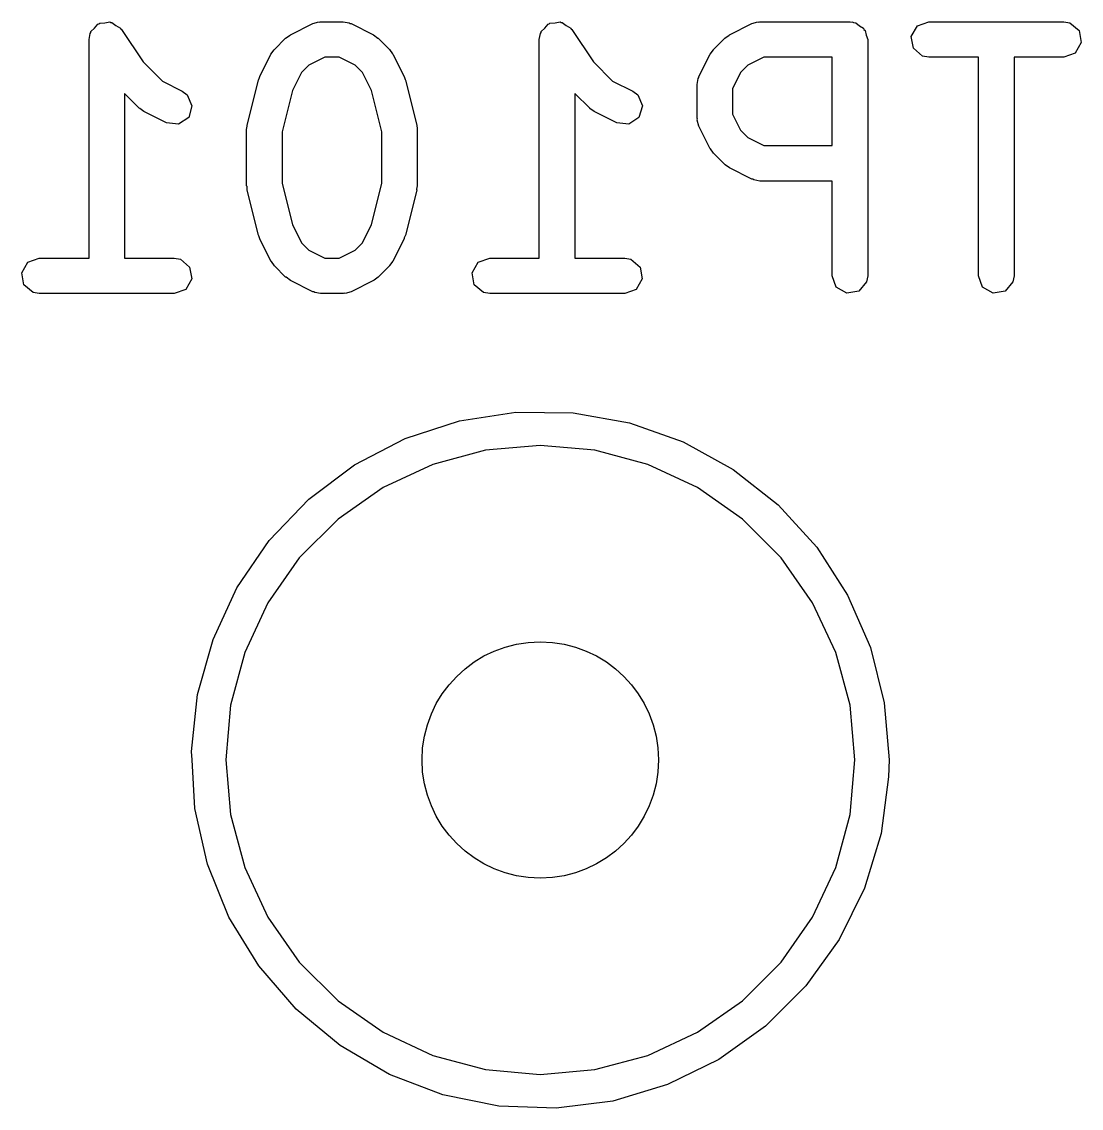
# Model space of a CAD drawing. Extents: x 88 to 206, y -135 to -60.
# Drawn here: x 139.158 to 143.639, y -78.161 to -73.565 of the extents above; entities that cross this region are included whole.
import ezdxf

# ---------------------------------------------------------------- set-up
doc = ezdxf.new("R2010")
doc.units = 0
doc.layers.add('BLACK', color=7, linetype='CONTINUOUS')

msp = doc.modelspace()

# ---------------------------------------------------------------- linework, layer by layer
at = {"layer": 'BLACK', "linetype": 'CONTINUOUS'}
for p, q in [((139.466, -73.5919), (139.48, -73.5752)), ((139.48, -73.5752), (139.484, -73.5745)), ((139.484, -73.5745), (139.488, -73.5715)), ((139.488, -73.5715), (139.509, -73.5701)), ((139.509, -73.5701), (139.531, -73.5663)), ((139.531, -73.5663), (139.534, -73.5685)), ((139.534, -73.5685), (139.539, -73.5682)), ((139.539, -73.5682), (139.556, -73.5811)), ((139.556, -73.5811), (139.575, -73.592)), ((140.294, -73.6207), (140.389, -73.5731)), ((140.389, -73.5731), (140.414, -73.5657)), ((140.414, -73.5657), (140.418, -73.5667)), ((140.418, -73.5667), (140.422, -73.5652)), ((140.422, -73.5652), (140.518, -73.5652)), ((140.518, -73.5652), (140.543, -73.5697)), ((140.543, -73.5697), (140.547, -73.5726)), ((140.547, -73.5726), (140.551, -73.5731)), ((140.551, -73.5731), (140.646, -73.6207)), ((141.371, -73.5919), (141.385, -73.5752)), ((141.385, -73.5752), (141.389, -73.5745)), ((141.389, -73.5745), (141.392, -73.5715)), ((141.392, -73.5715), (141.414, -73.5701)), ((141.414, -73.5701), (141.435, -73.5663)), ((141.435, -73.5663), (141.439, -73.5685)), ((141.439, -73.5685), (141.443, -73.5682)), ((141.443, -73.5682), (141.461, -73.5811)), ((141.461, -73.5811), (141.48, -73.592)), ((142.151, -73.6207), (142.246, -73.5731)), ((142.246, -73.5731), (142.271, -73.5657)), ((142.271, -73.5657), (142.275, -73.5667)), ((142.275, -73.5667), (142.28, -73.5652)), ((142.28, -73.5652), (142.661, -73.5652)), ((142.661, -73.5652), (142.67, -73.5669)), ((142.67, -73.5669), (142.674, -73.5663)), ((142.674, -73.5663), (142.676, -73.568)), ((142.676, -73.568), (142.686, -73.5697)), ((142.686, -73.5697), (142.701, -73.5822)), ((142.701, -73.5822), (142.718, -73.592)), ((142.92, -73.6272), (142.946, -73.5827)), ((142.946, -73.5827), (142.994, -73.5652)), ((142.994, -73.5652), (143.565, -73.5652)), ((143.565, -73.5652), (143.591, -73.5697)), ((143.591, -73.5697), (143.63, -73.6027)), ((139.443, -73.6402), (139.447, -73.6145)), ((139.447, -73.6145), (139.45, -73.6112)), ((139.45, -73.6069), (139.466, -73.5919)), ((139.45, -73.6112), (139.45, -73.6069)), ((139.575, -73.592), (139.577, -73.596)), ((139.577, -73.596), (139.58, -73.5986)), ((139.58, -73.5986), (139.671, -73.7353)), ((140.274, -73.6348), (140.293, -73.6219)), ((140.293, -73.6219), (140.294, -73.6207)), ((140.646, -73.6207), (140.664, -73.6341)), ((141.347, -73.6402), (141.352, -73.6145)), ((141.352, -73.6145), (141.355, -73.6112)), ((141.355, -73.6069), (141.371, -73.5919)), ((141.355, -73.6112), (141.355, -73.6069)), ((141.48, -73.592), (141.481, -73.596)), ((141.481, -73.596), (141.485, -73.5986)), ((141.485, -73.5986), (141.576, -73.7353)), ((142.131, -73.6348), (142.15, -73.6219)), ((142.15, -73.6219), (142.151, -73.6207)), ((142.718, -73.592), (142.72, -73.5983)), ((142.72, -73.5983), (142.725, -73.6027)), ((142.725, -73.6027), (142.729, -73.6219)), ((142.729, -73.6219), (142.736, -73.6402)), ((142.929, -73.6777), (142.92, -73.6272)), ((143.63, -73.6027), (143.639, -73.6532)), ((139.443, -74.5652), (139.443, -73.6402)), ((140.227, -73.6824), (140.274, -73.6348)), ((140.664, -73.6341), (140.666, -73.6348)), ((140.666, -73.6348), (140.714, -73.6824)), ((141.347, -74.5652), (141.347, -73.6402)), ((142.084, -73.6824), (142.131, -73.6348)), ((142.736, -73.6402), (142.736, -74.6402)), ((143.639, -73.6532), (143.613, -73.6976)), ((140.165, -73.7971), (140.212, -73.7019)), ((140.212, -73.7019), (140.226, -73.6839)), ((140.226, -73.6839), (140.227, -73.6824)), ((140.44, -73.7152), (140.372, -73.7494)), ((140.5, -73.7152), (140.44, -73.7152)), ((140.568, -73.7494), (140.5, -73.7152)), ((140.714, -73.6824), (140.726, -73.7008)), ((140.726, -73.7008), (140.728, -73.7019)), ((140.728, -73.7019), (140.775, -73.7971)), ((142.022, -73.7971), (142.07, -73.7019)), ((142.07, -73.7019), (142.083, -73.6839)), ((142.083, -73.6839), (142.084, -73.6824)), ((142.297, -73.7152), (142.229, -73.7494)), ((142.586, -73.7152), (142.297, -73.7152)), ((142.586, -74.089), (142.586, -73.7152)), ((142.968, -73.7107), (142.929, -73.6777)), ((142.994, -73.7152), (142.968, -73.7107)), ((143.205, -73.7152), (142.994, -73.7152)), ((143.205, -74.6402), (143.205, -73.7152)), ((143.565, -73.7152), (143.355, -73.7152)), ((143.355, -73.7152), (143.355, -74.6402)), ((143.613, -73.6976), (143.565, -73.7152)), ((139.671, -73.7353), (139.753, -73.8166)), ((140.372, -73.7494), (140.341, -73.7798)), ((140.599, -73.7798), (140.568, -73.7494)), ((141.576, -73.7353), (141.657, -73.8166)), ((142.229, -73.7494), (142.198, -73.7798)), ((140.112, -74.0029), (140.159, -73.8125)), ((140.159, -73.8125), (140.164, -73.8006)), ((140.164, -73.8006), (140.165, -73.7971)), ((140.341, -73.7798), (140.303, -73.8568)), ((140.637, -73.8568), (140.599, -73.7798)), ((140.775, -73.7971), (140.779, -73.8095)), ((140.779, -73.8095), (140.781, -73.8125)), ((140.781, -73.8125), (140.829, -74.0029)), ((142.014, -73.8307), (142.019, -73.805)), ((142.019, -73.805), (142.022, -73.8016)), ((142.022, -73.8016), (142.022, -73.7971)), ((142.198, -73.7798), (142.164, -73.8484)), ((139.753, -73.8166), (139.837, -73.8588)), ((139.837, -73.8588), (139.858, -73.8743)), ((140.303, -73.8568), (140.259, -74.0304)), ((140.681, -74.0304), (140.637, -73.8568)), ((141.657, -73.8166), (141.742, -73.8588)), ((141.742, -73.8588), (141.763, -73.8743)), ((142.014, -73.9735), (142.014, -73.8307)), ((142.164, -73.8484), (142.164, -73.9558)), ((139.655, -73.9313), (139.593, -73.8689)), ((139.593, -73.8689), (139.593, -74.5652)), ((139.858, -73.8743), (139.878, -73.9214)), ((141.56, -73.9313), (141.497, -73.8689)), ((141.497, -73.8689), (141.497, -74.5652)), ((141.763, -73.8743), (141.783, -73.9214)), ((139.657, -73.932), (139.655, -73.9313)), ((139.675, -73.9454), (139.657, -73.932)), ((139.77, -73.993), (139.675, -73.9454)), ((139.878, -73.9214), (139.864, -73.9706)), ((141.561, -73.932), (141.56, -73.9313)), ((141.579, -73.9454), (141.561, -73.932)), ((141.675, -73.993), (141.579, -73.9454)), ((141.783, -73.9214), (141.768, -73.9706)), ((139.821, -73.9988), (139.77, -73.993)), ((139.864, -73.9706), (139.821, -73.9988)), ((141.726, -73.9988), (141.675, -73.993)), ((141.768, -73.9706), (141.726, -73.9988)), ((142.016, -73.9777), (142.014, -73.9735)), ((142.015, -73.9821), (142.016, -73.9777)), ((142.022, -74.0071), (142.015, -73.9821)), ((142.164, -73.9558), (142.198, -74.0243)), ((140.109, -74.0211), (140.112, -74.0064)), ((140.109, -74.2592), (140.109, -74.0211)), ((140.112, -74.0064), (140.112, -74.0029)), ((140.259, -74.0304), (140.259, -74.25)), ((140.681, -74.25), (140.681, -74.0304)), ((140.829, -74.0029), (140.83, -74.0179)), ((140.83, -74.0179), (140.831, -74.0211)), ((140.831, -74.0211), (140.831, -74.2592)), ((142.07, -74.1023), (142.022, -74.0071)), ((142.198, -74.0243), (142.229, -74.0547)), ((142.229, -74.0547), (142.297, -74.089)), ((142.297, -74.089), (142.586, -74.089)), ((142.071, -74.1034), (142.07, -74.1023)), ((142.084, -74.1218), (142.071, -74.1034)), ((142.131, -74.1694), (142.084, -74.1218)), ((142.133, -74.1701), (142.131, -74.1694)), ((142.151, -74.1835), (142.133, -74.1701)), ((142.246, -74.2311), (142.151, -74.1835)), ((140.111, -74.2625), (140.109, -74.2592)), ((140.112, -74.2774), (140.111, -74.2625)), ((140.259, -74.25), (140.303, -74.4235)), ((140.637, -74.4235), (140.681, -74.25)), ((140.831, -74.2592), (140.828, -74.274)), ((142.25, -74.2316), (142.246, -74.2311)), ((142.254, -74.2345), (142.25, -74.2316)), ((142.28, -74.239), (142.254, -74.2345)), ((142.586, -74.239), (142.28, -74.239)), ((142.586, -74.6402), (142.586, -74.239)), ((140.159, -74.4679), (140.112, -74.2774)), ((140.829, -74.2774), (140.781, -74.4679)), ((140.828, -74.274), (140.829, -74.2774)), ((140.303, -74.4235), (140.341, -74.5005)), ((140.599, -74.5005), (140.637, -74.4235)), ((140.161, -74.4708), (140.159, -74.4679)), ((140.165, -74.4832), (140.161, -74.4708)), ((140.212, -74.5785), (140.165, -74.4832)), ((140.341, -74.5005), (140.372, -74.5309)), ((140.568, -74.5309), (140.599, -74.5005)), ((140.775, -74.4832), (140.728, -74.5785)), ((140.776, -74.4797), (140.775, -74.4832)), ((140.781, -74.4679), (140.776, -74.4797)), ((140.372, -74.5309), (140.44, -74.5652)), ((140.5, -74.5652), (140.568, -74.5309)), ((139.158, -74.6272), (139.184, -74.5827)), ((139.184, -74.5827), (139.232, -74.5652)), ((139.232, -74.5652), (139.443, -74.5652)), ((139.593, -74.5652), (139.803, -74.5652)), ((139.803, -74.5652), (139.829, -74.5697)), ((139.829, -74.5697), (139.868, -74.6027)), ((140.214, -74.5796), (140.212, -74.5785)), ((140.227, -74.598), (140.214, -74.5796)), ((140.44, -74.5652), (140.5, -74.5652)), ((140.728, -74.5785), (140.714, -74.5965)), ((141.063, -74.6272), (141.089, -74.5827)), ((141.089, -74.5827), (141.137, -74.5652)), ((141.137, -74.5652), (141.347, -74.5652)), ((141.497, -74.5652), (141.708, -74.5652)), ((141.708, -74.5652), (141.734, -74.5697)), ((141.734, -74.5697), (141.773, -74.6027)), ((139.167, -74.6777), (139.158, -74.6272)), ((139.868, -74.6027), (139.877, -74.6532)), ((140.274, -74.6456), (140.227, -74.598)), ((140.714, -74.598), (140.666, -74.6456)), ((140.714, -74.5965), (140.714, -74.598)), ((141.072, -74.6777), (141.063, -74.6272)), ((141.773, -74.6027), (141.782, -74.6532)), ((142.603, -74.6884), (142.586, -74.6402)), ((142.736, -74.6402), (142.731, -74.6658)), ((143.222, -74.6884), (143.205, -74.6402)), ((143.355, -74.6402), (143.35, -74.6658)), ((139.206, -74.7107), (139.167, -74.6777)), ((139.877, -74.6532), (139.852, -74.6976)), ((140.276, -74.6463), (140.274, -74.6456)), ((140.294, -74.6596), (140.276, -74.6463)), ((140.389, -74.7073), (140.294, -74.6596)), ((140.646, -74.6596), (140.551, -74.7073)), ((140.648, -74.6585), (140.646, -74.6596)), ((140.666, -74.6456), (140.648, -74.6585)), ((141.111, -74.7107), (141.072, -74.6777)), ((141.782, -74.6532), (141.756, -74.6976)), ((142.731, -74.6658), (142.698, -74.7051)), ((143.35, -74.6658), (143.317, -74.7051)), ((139.232, -74.7152), (139.206, -74.7107)), ((139.803, -74.7152), (139.232, -74.7152)), ((139.852, -74.6976), (139.803, -74.7152)), ((140.393, -74.7078), (140.389, -74.7073)), ((140.397, -74.7107), (140.393, -74.7078)), ((140.422, -74.7152), (140.397, -74.7107)), ((140.518, -74.7152), (140.422, -74.7152)), ((140.522, -74.7136), (140.518, -74.7152)), ((140.526, -74.7147), (140.522, -74.7136)), ((140.551, -74.7073), (140.526, -74.7147)), ((141.137, -74.7152), (141.111, -74.7107)), ((141.708, -74.7152), (141.137, -74.7152)), ((141.756, -74.6976), (141.708, -74.7152)), ((142.647, -74.714), (142.603, -74.6884)), ((142.698, -74.7051), (142.647, -74.714)), ((143.267, -74.714), (143.222, -74.6884)), ((143.317, -74.7051), (143.267, -74.714)), ((141.009, -75.253), (141.248, -75.2164)), ((141.248, -75.2164), (141.49, -75.2193)), ((141.49, -75.2193), (141.728, -75.2617)), ((140.779, -75.3281), (141.009, -75.253)), ((141.728, -75.2617), (141.956, -75.3424)), ((140.565, -75.4397), (140.779, -75.3281)), ((141.351, -75.3577), (141.12, -75.3779)), ((141.582, -75.3779), (141.351, -75.3577)), ((141.956, -75.3424), (142.167, -75.4592)), ((141.12, -75.3779), (140.896, -75.438)), ((141.806, -75.438), (141.582, -75.3779)), ((140.372, -75.5848), (140.565, -75.4397)), ((140.896, -75.438), (140.686, -75.5359)), ((142.016, -75.5359), (141.806, -75.438)), ((142.167, -75.4592), (142.357, -75.6091)), ((140.686, -75.5359), (140.496, -75.6689)), ((142.206, -75.6689), (142.016, -75.5359)), ((140.205, -75.7596), (140.372, -75.5848)), ((142.357, -75.6091), (142.52, -75.7878)), ((140.496, -75.6689), (140.332, -75.8329)), ((142.37, -75.8329), (142.206, -75.6689)), ((140.068, -75.9592), (140.205, -75.7596)), ((142.52, -75.7878), (142.651, -75.9908)), ((140.332, -75.8329), (140.199, -76.0228)), ((142.503, -76.0228), (142.37, -75.8329)), ((139.967, -76.1785), (140.068, -75.9592)), ((142.651, -75.9908), (142.747, -76.2125)), ((140.199, -76.0228), (140.101, -76.2329)), ((142.601, -76.2329), (142.503, -76.0228)), ((139.902, -76.4114), (139.967, -76.1785)), ((140.101, -76.2329), (140.041, -76.4568)), ((142.661, -76.4568), (142.601, -76.2329)), ((142.747, -76.2125), (142.806, -76.4469)), ((139.876, -76.6518), (139.902, -76.4114)), ((140.041, -76.4568), (140.021, -76.6878)), ((142.681, -76.6878), (142.661, -76.4568)), ((142.806, -76.4469), (142.826, -76.6878)), ((139.879, -76.6878), (139.876, -76.6518)), ((139.89, -76.8931), (139.879, -76.6878)), ((140.021, -76.6878), (140.041, -76.9188)), ((142.661, -76.9188), (142.681, -76.6878)), ((142.826, -76.6878), (142.824, -76.7599)), ((142.824, -76.7599), (142.793, -76.9995)), ((139.943, -77.1289), (139.89, -76.8931)), ((140.041, -76.9188), (140.101, -77.1427)), ((142.601, -77.1427), (142.661, -76.9188)), ((142.793, -76.9995), (142.722, -77.2308)), ((140.034, -77.3528), (139.943, -77.1289)), ((140.101, -77.1427), (140.199, -77.3528)), ((142.503, -77.3528), (142.601, -77.1427)), ((142.722, -77.2308), (142.615, -77.4475)), ((140.161, -77.5589), (140.034, -77.3528)), ((140.199, -77.3528), (140.332, -77.5427)), ((142.37, -77.5427), (142.503, -77.3528)), ((142.615, -77.4475), (142.474, -77.6438)), ((140.319, -77.7416), (140.161, -77.5589)), ((140.332, -77.5427), (140.496, -77.7067)), ((142.206, -77.7067), (142.37, -77.5427)), ((142.474, -77.6438), (142.303, -77.8144)), ((140.496, -77.7067), (140.686, -77.8397)), ((142.016, -77.8397), (142.206, -77.7067)), ((140.505, -77.896), (140.319, -77.7416)), ((140.686, -77.8397), (140.896, -77.9376)), ((141.806, -77.9376), (142.016, -77.8397)), ((142.303, -77.8144), (142.106, -77.9548)), ((140.714, -78.018), (140.505, -77.896)), ((140.896, -77.9376), (141.12, -77.9977)), ((141.582, -77.9977), (141.806, -77.9376)), ((142.106, -77.9548), (141.889, -78.0611)), ((140.939, -78.1042), (140.714, -78.018)), ((141.12, -77.9977), (141.351, -78.0179)), ((141.351, -78.0179), (141.582, -77.9977)), ((141.889, -78.0611), (141.658, -78.1306)), ((141.176, -78.1524), (140.939, -78.1042)), ((141.658, -78.1306), (141.418, -78.1613)), ((141.418, -78.1613), (141.176, -78.1524))]:
    msp.add_line(p, q, dxfattribs=at)
at = {"layer": 'BLACK'}
msp.add_circle((141.351, -76.6878), 0.5, dxfattribs=at)

doc.saveas('drawing.dxf')
